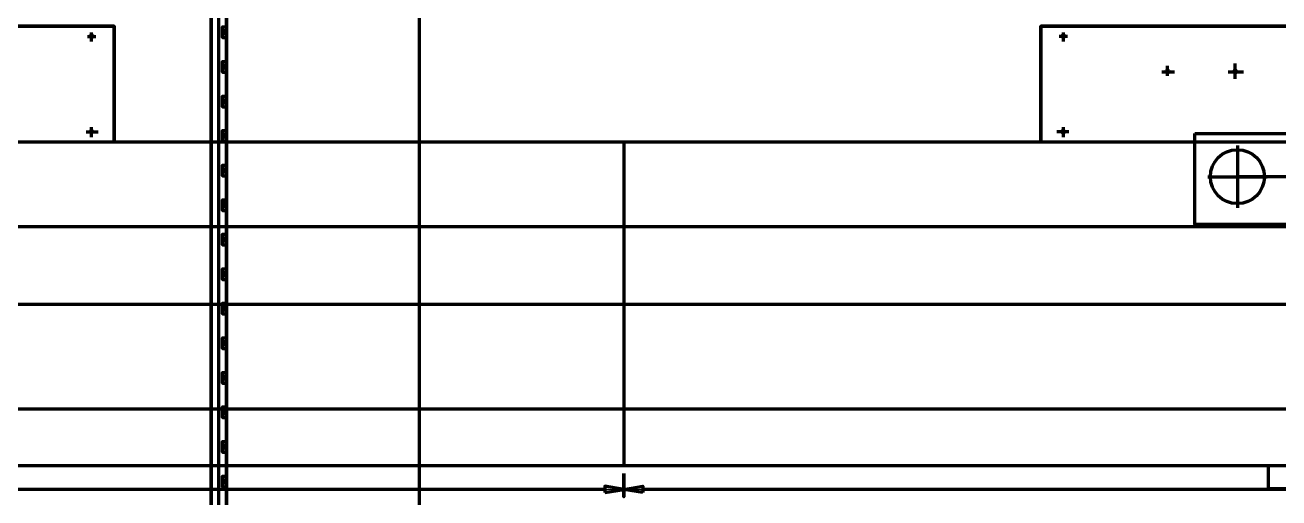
# Model space of a CAD drawing. Extents: x 0 to 1153, y 0 to 816.
# Drawn here: x 332.8 to 386.2, y 500.8 to 520.9 of the extents above; entities that cross this region are included whole.
import ezdxf

# ---------------------------------------------------------------- set-up
doc = ezdxf.new("R2010")
doc.units = 0
doc.header["$MEASUREMENT"] = 0
for name, color, linetype in [('Arch', 7, 'Continuous'), ('EQUIPMENTS', 7, 'Continuous'), ('Hatch', 7, 'Continuous')]:
    doc.layers.add(name, color=color, linetype=linetype)

msp = doc.modelspace()

# ---------------------------------------------------------------- hatches: boundary and pattern name
at = {"layer": 'Hatch', "linetype": 'Continuous', "lineweight": 211}
for points in [[(357.484, 501.258), (358.288, 501.121), (357.484, 500.994), (357.484, 501.121)], [(359.103, 501.258), (359.103, 501.121), (359.103, 500.994), (358.288, 501.121)]]:
    msp.add_hatch(color=251, dxfattribs=at).paths.add_polyline_path(points, flags=0)

# ---------------------------------------------------------------- linework, layer by layer
at = {"layer": 'Arch', "color": 11, "linetype": 'Continuous', "lineweight": 211}
msp.add_line((349.589, 361.77), (349.589, 717.391), dxfattribs=at)
at = {"layer": 'EQUIPMENTS', "color": 251, "linetype": 'Continuous', "lineweight": 211}
msp.add_line((113.961, 509.016), (613.981, 509.016), dxfattribs=at)
at = {"layer": 'Hatch', "color": 5, "linetype": 'Continuous', "lineweight": 211}
for p, q in [((341.059, 489.691), (341.059, 524.912)), ((341.376, 520.816), (341.376, 520.531)), ((341.376, 520.647), (341.217, 520.647)), ((341.217, 520.361), (341.376, 520.361)), ((341.376, 519.345), (341.376, 519.06)), ((341.376, 519.176), (341.217, 519.176)), ((341.217, 518.89), (341.376, 518.89)), ((341.376, 517.705), (341.217, 517.705)), ((341.376, 517.874), (341.376, 517.588)), ((341.217, 517.419), (341.376, 517.419)), ((341.376, 516.234), (341.217, 516.234)), ((341.376, 516.403), (341.376, 516.117)), ((341.217, 515.948), (341.376, 515.948)), ((341.376, 514.763), (341.217, 514.763)), ((341.217, 514.477), (341.376, 514.477)), ((341.376, 514.932), (341.376, 514.646)), ((341.376, 513.461), (341.376, 513.175)), ((341.376, 513.292), (341.217, 513.292)), ((341.217, 513.006), (341.376, 513.006)), ((341.376, 511.821), (341.217, 511.821)), ((341.376, 511.99), (341.376, 511.704)), ((341.217, 511.535), (341.376, 511.535)), ((341.376, 510.35), (341.217, 510.35)), ((341.376, 510.519), (341.376, 510.233)), ((341.217, 510.064), (341.376, 510.064)), ((341.376, 508.878), (341.217, 508.878)), ((341.217, 508.593), (341.376, 508.593)), ((341.376, 509.048), (341.376, 508.762)), ((341.376, 507.577), (341.376, 507.291)), ((341.376, 507.407), (341.217, 507.407)), ((341.217, 507.122), (341.376, 507.122)), ((341.376, 505.936), (341.217, 505.936)), ((341.376, 506.106), (341.376, 505.82)), ((341.217, 505.65), (341.376, 505.65)), ((341.376, 504.465), (341.217, 504.465)), ((341.376, 504.634), (341.376, 504.349)), ((341.217, 504.179), (341.376, 504.179)), ((341.376, 502.994), (341.217, 502.994)), ((341.217, 502.708), (341.376, 502.708)), ((341.376, 503.163), (341.376, 502.878)), ((341.376, 501.692), (341.376, 501.407)), ((341.376, 501.523), (341.217, 501.523)), ((341.217, 501.237), (341.376, 501.237))]:
    msp.add_line(p, q, dxfattribs=at)
at = {"layer": 'Hatch', "color": 251, "linetype": 'Continuous', "lineweight": 211}
for p, q in [((335.46, 520.414), (335.82, 520.414)), ((335.64, 520.203), (335.64, 520.584)), ((377.179, 520.414), (376.82, 520.414)), ((376.999, 520.203), (376.999, 520.584)), ((384.313, 518.604), (384.313, 519.261)), ((381.18, 518.911), (381.73, 518.911)), ((381.434, 518.732), (381.434, 519.165)), ((384.006, 518.911), (384.662, 518.911)), ((335.64, 516.128), (335.64, 516.551)), ((376.999, 516.128), (376.999, 516.551)), ((335.407, 516.35), (335.915, 516.35)), ((377.232, 516.35), (376.714, 516.35)), ((476.567, 515.916), (113.961, 515.916)), ((358.288, 515.916), (358.288, 502.126)), ((384.408, 515.768), (384.408, 513.112)), ((383.148, 514.435), (385.667, 514.435)), ((389.827, 514.435), (384.408, 514.435)), ((357.484, 501.121), (288.131, 501.121)), ((420.561, 501.121), (359.103, 501.121))]:
    msp.add_line(p, q, dxfattribs=at)
at = {"layer": 'Hatch', "color": 5, "linetype": 'Continuous', "lineweight": 211}
for points in [[(340.73, 525.071), (341.376, 525.071), (341.376, 489.86), (341.376, 525.06), (340.73, 525.06), (340.73, 525.06), (340.73, 489.86)], [(341.376, 524.753), (340.73, 524.753), (340.73, 524.764), (341.376, 524.764), (341.376, 524.764), (341.376, 489.553), (340.73, 489.553), (340.73, 489.553), (340.73, 524.753), (340.73, 489.532), (341.376, 489.532)]]:
    msp.add_lwpolyline(points, close=True, dxfattribs=at)
at = {"layer": 'Hatch', "color": 251, "linetype": 'Continuous', "lineweight": 211}
for points in [[(309.012, 520.848), (309.012, 515.916), (309.012, 520.848), (336.603, 520.848), (336.603, 515.916), (336.603, 520.848), (309.012, 520.848), (336.603, 520.848), (336.603, 515.916), (336.603, 520.848), (309.012, 520.848), (309.012, 515.916), (309.012, 520.848), (309.012, 515.916)], [(376.036, 520.848), (376.036, 515.916), (376.036, 520.848), (403.627, 520.848), (403.627, 515.916), (403.627, 520.848), (376.036, 520.848), (403.627, 520.848), (403.627, 515.916), (403.627, 520.848), (376.036, 520.848), (376.036, 515.916), (376.036, 520.848), (376.036, 515.916)], [(476.567, 502.126), (476.567, 515.916), (476.567, 502.126), (476.567, 515.916), (476.567, 502.126), (476.567, 515.916), (476.567, 502.126), (113.961, 502.126)], [(113.961, 512.318), (490.294, 512.318), (503.216, 512.318)], [(113.961, 504.56), (490.294, 504.56), (503.216, 504.56)], [(358.288, 501.798), (358.288, 500.803), (358.288, 501.798)], [(393.933, 502.126), (393.933, 501.153), (385.72, 501.153), (385.72, 502.126)]]:
    msp.add_lwpolyline(points, dxfattribs=at)
at = {"layer": 'Hatch', "color": 5, "linetype": 'Continuous', "lineweight": 211}
for points in [[(341.217, 520.531), (341.217, 520.361), (341.217, 520.647), (341.217, 520.816), (341.376, 520.816), (341.376, 520.647), (341.376, 520.361), (341.376, 520.531), (341.217, 520.531), (341.217, 520.816)], [(341.217, 519.06), (341.217, 518.89), (341.217, 519.176), (341.217, 519.345), (341.376, 519.345), (341.376, 519.176), (341.376, 518.89), (341.376, 519.06), (341.217, 519.06), (341.217, 519.345)], [(341.217, 517.588), (341.217, 517.419), (341.217, 517.705), (341.217, 517.874), (341.376, 517.874), (341.376, 517.705), (341.376, 517.419), (341.376, 517.588), (341.217, 517.588), (341.217, 517.874)], [(341.217, 516.117), (341.217, 515.948), (341.217, 516.234), (341.217, 516.403), (341.376, 516.403), (341.376, 516.234), (341.376, 515.948), (341.376, 516.117), (341.217, 516.117), (341.217, 516.403)], [(341.217, 514.646), (341.217, 514.477), (341.217, 514.763), (341.217, 514.932), (341.376, 514.932), (341.376, 514.763), (341.376, 514.477), (341.376, 514.646), (341.217, 514.646), (341.217, 514.932)], [(341.217, 513.175), (341.217, 513.006), (341.217, 513.292), (341.217, 513.461), (341.376, 513.461), (341.376, 513.292), (341.376, 513.006), (341.376, 513.175), (341.217, 513.175), (341.217, 513.461)], [(341.217, 511.704), (341.217, 511.535), (341.217, 511.821), (341.217, 511.99), (341.376, 511.99), (341.376, 511.821), (341.376, 511.535), (341.376, 511.704), (341.217, 511.704), (341.217, 511.99)], [(341.217, 510.233), (341.217, 510.064), (341.217, 510.35), (341.217, 510.519), (341.376, 510.519), (341.376, 510.35), (341.376, 510.064), (341.376, 510.233), (341.217, 510.233), (341.217, 510.519)], [(341.217, 508.762), (341.217, 508.593), (341.217, 508.878), (341.217, 509.048), (341.376, 509.048), (341.376, 508.878), (341.376, 508.593), (341.376, 508.762), (341.217, 508.762), (341.217, 509.048)], [(341.217, 507.291), (341.217, 507.122), (341.217, 507.407), (341.217, 507.577), (341.376, 507.577), (341.376, 507.407), (341.376, 507.122), (341.376, 507.291), (341.217, 507.291), (341.217, 507.577)], [(341.217, 505.82), (341.217, 505.65), (341.217, 505.936), (341.217, 506.106), (341.376, 506.106), (341.376, 505.936), (341.376, 505.65), (341.376, 505.82), (341.217, 505.82), (341.217, 506.106)], [(341.217, 504.349), (341.217, 504.179), (341.217, 504.465), (341.217, 504.634), (341.376, 504.634), (341.376, 504.465), (341.376, 504.179), (341.376, 504.349), (341.217, 504.349), (341.217, 504.634)], [(341.217, 502.878), (341.217, 502.708), (341.217, 502.994), (341.217, 503.163), (341.376, 503.163), (341.376, 502.994), (341.376, 502.708), (341.376, 502.878), (341.217, 502.878), (341.217, 503.163)], [(341.217, 501.407), (341.217, 501.237), (341.217, 501.523), (341.217, 501.692), (341.376, 501.692), (341.376, 501.523), (341.376, 501.237), (341.376, 501.407), (341.217, 501.407), (341.217, 501.692)]]:
    msp.add_lwpolyline(points, dxfattribs=at)
at = {"layer": 'Hatch', "color": 251, "linetype": 'Continuous', "lineweight": 211}
for points in [[(382.598, 516.276), (393.594, 516.276), (393.594, 512.403), (382.598, 512.403)], [(357.484, 500.994), (358.288, 501.121), (357.484, 501.258)], [(359.103, 500.994), (358.288, 501.121), (359.103, 501.258)]]:
    msp.add_lwpolyline(points, close=True, dxfattribs=at)
at = {"layer": 'Hatch', "color": 251, "linetype": 'Continuous', "lineweight": 0}
msp.add_lwpolyline([(359.103, 501.258), (359.103, 501.121), (358.288, 501.121), (359.103, 500.994), (359.103, 501.121), (358.288, 501.121), (357.484, 501.258), (357.484, 501.121), (357.484, 500.994), (358.288, 501.121)], close=True, dxfattribs=at)
msp.add_lwpolyline([(357.484, 501.121), (358.288, 501.121), (357.484, 501.121)], dxfattribs=at)
at = {"layer": 'Hatch', "color": 251, "linetype": 'Continuous', "lineweight": 211}
for centre, radius in [((335.635, 520.42), 0.0582), ((376.994, 520.42), 0.0582), ((381.429, 518.917), 0.0582), ((384.307, 518.917), 0.0582), ((335.635, 516.356), 0.0582), ((376.994, 516.356), 0.0582), ((384.403, 514.44), 1.148)]:
    msp.add_circle(centre, radius, dxfattribs=at)

doc.saveas('drawing.dxf')
